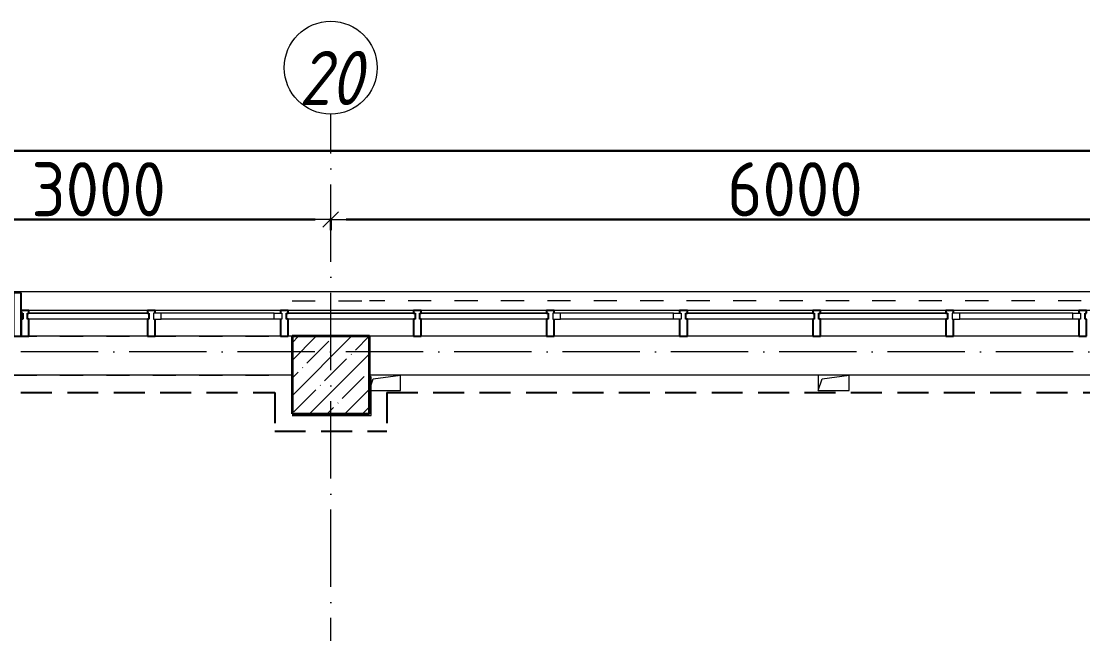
# Model space of a CAD drawing. Header units: millimetres. Extents: x -213536 to 1564669, y -45299 to 942238.
# Drawn here: x -181217 to -174357, y 193306 to 197262 of the extents above; entities that cross this region are included whole.
import ezdxf

# ---------------------------------------------------------------- set-up
doc = ezdxf.new("R2010")
doc.units = ezdxf.units.MM
for name, pattern in [('50_200_ШТРИХ_1Т_ш5_п1_п1_', [700, 500, -100, 0, -100]), ('Штрих короткий', [300, 150, -150]), ('Штриховая _2 мм - 1 мм_', [300, 200, -100])]:
    doc.linetypes.add(name, pattern=pattern)
for name, color, linetype, lineweight in [('0-1', 7, 'Continuous', 5), ('0-2', 7, 'Continuous', 9), ('Импосты витража', 7, 'Continuous', 9), ('Импосты витража-1', 7, 'Continuous', 25), ('Каркас_Импост', 7, 'Continuous', 13), ('Каркас_Импост-1', 7, 'Continuous', 9), ('Несущие колонны', 7, 'Continuous', 9), ('Несущие колонны-1', 7, 'Continuous', 35), ('Обобщенные модели', 7, 'Continuous', 9), ('Окна', 7, 'Continuous', 9), ('Оси', 7, 'Continuous', 9), ('Оси-1', 7, 'Continuous', 20), ('Оси-2', 7, '50_200_ШТРИХ_1Т_ш5_п1_п1_', 9), ('Остекление-1', 7, 'Continuous', 9), ('Перемычка-1', 7, 'Штрих короткий', 9), ('Размеры', 7, 'Continuous', 15), ('Стены', 7, 'Continuous', 9), ('Стены-1', 7, 'Continuous', 13)]:
    doc.layers.add(name, color=color, linetype=linetype, lineweight=lineweight)
doc.layers.add('СТ-1_1', color=7, linetype='Штриховая _2 мм - 1 мм_', lineweight=90, true_color=0x888888)
doc.layers.get('0-2').off()
doc.styles.add('ISOCPEUR_I_1', font='isocpeui.ttf', dxfattribs={"width": 0.85, "height": 2.5})
doc.styles.add('СПДС', font='isocpeur.ttf', dxfattribs={"width": 0.9})
doc.dimstyles.new('Размера А3', dxfattribs={"dimtxt": 200, "dimasz": 100, "dimexe": 70, "dimexo": 100, "dimgap": 20, "dimtad": 1, "dimdec": 0, "dimrnd": 10, "dimzin": 0, "dimdsep": 46, "dimtxsty": 'СПДС', "dimblk": 'ARROWHEAD_6', "dimcen": 1, "dimclrd": 256, "dimclre": 256, "dimclrt": 256, "dimazin": 0, "dimtfac": 1, "dimtdec": 0, "dimtmove": 2, "dimatfit": 3, "dimfxl": 1, "dimtolj": 1, "dimtzin": 0, "dimarcsym": 0})

# ---------------------------------------------------------------- blocks, each defined once
blk = doc.blocks.new('PNS_Панель прямоугольная2 - Нр_Стекло - 40мм-26243285-АИ2_02_План отделки стен 2-го этажа _Часть 2_')
at = {"layer": 'Каркас_Импост'}
for p, q in [((-415, 0), (-415, 40)), ((-415, 40), (-365, 40)), ((-365, 40), (-365, 0)), ((415, 40), (365, 40)), ((365, 40), (365, 0)), ((415, 0), (415, 40)), ((-365, 0), (-415, 0)), ((365, 0), (415, 0))]:
    blk.add_line(p, q, dxfattribs=at)
at = {"layer": 'Каркас_Импост-1'}
for p, q in [((-365, 40), (365, 40)), ((-365, 0), (365, 0))]:
    blk.add_line(p, q, dxfattribs=at)
blk = doc.blocks.new('PNS_Панель прямоугольная1 - Нр_Стекло - 40мм-25374207-АИ2_02_План отделки стен 2-го этажа _Часть 2_')
at = {"layer": 'Остекление-1'}
for p, q in [((-405, 40), (405, 40)), ((-415, 0), (415, 0)), ((405, 0), (-405, 0))]:
    blk.add_line(p, q, dxfattribs=at)
blk = doc.blocks.new('PNS_Панель прямоугольная1 - Нр_Стекло - 40мм-25374206-АИ2_02_План отделки стен 2-го этажа _Часть 2_')
at = {"layer": 'Остекление-1'}
for p, q in [((-382.5, 40), (382.5, 40)), ((-392.5, 0), (392.5, 0)), ((382.5, 0), (-382.5, 0))]:
    blk.add_line(p, q, dxfattribs=at)
blk = doc.blocks.new('Прямоугольный импост - Импост структурный с накладкой - 150мм-25669421-АИ2_02_План отделки стен 2-го этажа _Часть 2_')
at = {"layer": 'Импосты витража'}
for p, q in [((75665, -100), (76475, -100)), ((75665, -267), (76475, -267))]:
    blk.add_line(p, q, dxfattribs=at)
blk = doc.blocks.new('Прямоугольный импост - Импост структурный с накладкой - 150мм-V164-АИ2_02_План отделки стен 2-го этажа _Часть 2_')
at = {"layer": 'Импосты витража'}
for p, q in [((31935, 11467), (31125, 11467)), ((31150, 11300), (31125, 11300)), ((31935, 11300), (31650, 11300))]:
    blk.add_line(p, q, dxfattribs=at)
blk = doc.blocks.new('Прямоугольный импост - Импост структурный с накладкой - 150мм-25669420-АИ2_02_План отделки стен 2-го этажа _Часть 2_')
at = {"layer": 'Импосты витража'}
for p, q in [((74850, -100), (75615, -100)), ((74850, -267), (75615, -267))]:
    blk.add_line(p, q, dxfattribs=at)
blk = doc.blocks.new('Прямоугольный импост - Импост структурный с накладкой - 150мм-25647633-АИ2_02_План отделки стен 2-го этажа _Часть 2_')
at = {"layer": 'Импосты витража-1'}
for p, q in [((-25, 0), (-25, 17)), ((-25, 17), (25, 17)), ((-15, 0), (-25, 0)), ((-15, -40), (-15, 0)), ((25, 17), (25, 0)), ((-25, -150), (-25, -40)), ((-25, -40), (-15, -40)), ((25, -40), (25, -150)), ((25, -150), (-25, -150))]:
    blk.add_line(p, q, dxfattribs=at)
blk = doc.blocks.new('Прямоугольный импост - Импост структурный с накладкой - 150мм-V150-АИ2_02_План отделки стен 2-го этажа _Часть 2_')
at = {"layer": 'Импосты витража-1'}
for p, q in [((-25, 0), (-25, 17)), ((-25, 17), (25, 17)), ((25, 0), (15, 0)), ((15, 0), (15, -40)), ((25, 17), (25, 0)), ((-25, -150), (-25, -40)), ((15, -40), (25, -40)), ((25, -40), (25, -150)), ((25, -150), (-25, -150))]:
    blk.add_line(p, q, dxfattribs=at)
blk = doc.blocks.new('Прямоугольный импост - Импост структурный с накладкой - 150мм-25647644-АИ2_02_План отделки стен 2-го этажа _Часть 2_')
at = {"layer": 'Импосты витража-1'}
for p, q in [((-25, 0), (-25, 17)), ((-25, 17), (25, 17)), ((-15, 0), (-25, 0)), ((-15, -40), (-15, 0)), ((25, 0), (15, 0)), ((15, 0), (15, -40)), ((25, 17), (25, 0)), ((-25, -150), (-25, -40)), ((-25, -40), (-15, -40)), ((15, -40), (25, -40)), ((25, -40), (25, -150)), ((25, -150), (-25, -150))]:
    blk.add_line(p, q, dxfattribs=at)
blk = doc.blocks.new('Прямоугольный импост - Откос НВФ_50х280 мм-25985587-АИ2_02_План отделки стен 2-го этажа _Часть 2_')
at = {"layer": 'Импосты витража-1'}
for p, q in [((-50, 130), (0, 130)), ((-50, -150), (-50, 130)), ((0, 130), (0, -144)), ((0, -150), (-50, -150))]:
    blk.add_line(p, q, dxfattribs=at)
blk = doc.blocks.new('Проем_Дверь_Прямоугольный - 1800х2700h_оконные проемы-25805030-АИ2_02_План отделки стен 2-го этажа _Часть 2_')
at = {"layer": 'Перемычка-1'}
for p, q in [((900, 125), (-900, 125)), ((900, -125), (-900, -125))]:
    blk.add_line(p, q, dxfattribs=at)
blk = doc.blocks.new('Проем_Дверь_Прямоугольный - 500х2700h_оконные проемы-30605588-АИ2_02_План отделки стен 2-го этажа _Часть 2_')
at = {"layer": 'Перемычка-1'}
for p, q in [((250, 115), (-250, 115)), ((250, -115), (-250, -115))]:
    blk.add_line(p, q, dxfattribs=at)
blk = doc.blocks.new('Проем_Дверь_Прямоугольный - 5500х2700h_оконные проемы-30617494-АИ2_02_План отделки стен 2-го этажа _Часть 2_')
at = {"layer": 'Перемычка-1'}
for p, q in [((2750, 115), (-2750, 115)), ((2750, -115), (-2750, -115))]:
    blk.add_line(p, q, dxfattribs=at)
blk = doc.blocks.new('AR_Отверстие прямоугольное _в плите_ - AR_Отверстие прямоугольное _в плите_-V213-АИ2_02_План отделки стен 2-го этажа _Часть 2_')
at = {"layer": 'Обобщенные модели'}
for p, q in [((-88, -14), (-75, 25)), ((-75, 25), (100, 50)), ((100, -50), (100, 50)), ((-88, -50), (100, -50))]:
    blk.add_line(p, q, dxfattribs=at)
blk = doc.blocks.new('AR_Отверстие прямоугольное _в плите_ - AR_Отверстие прямоугольное _в плите_-V216-АИ2_02_План отделки стен 2-го этажа _Часть 2_')
at = {"layer": 'Обобщенные модели'}
for p, q in [((-100, 50), (-100, -50)), ((-100, -50), (-75, 25)), ((-75, 25), (100, 50)), ((100, -50), (100, 50)), ((-100, -50), (100, -50))]:
    blk.add_line(p, q, dxfattribs=at)
blk = doc.blocks.new('Отлив_СКБ - Отлив витража_120_НВФ-31885513-АИ2_02_План отделки стен 2-го этажа _Часть 2_')
at = {"layer": 'Окна'}
for p, q in [((7800, 120), (0, 120)), ((50, 2), (7750, 2))]:
    blk.add_line(p, q, dxfattribs=at)
blk = doc.blocks.new('0125-Р-ОО-Ш2-АР-о_23_10_2024_rvt-1-АИ2_02_План отделки стен 2-го этажа _Часть 2_')
at = {"layer": 'Несущие колонны'}
h = blk.add_hatch(dxfattribs=at)
h.set_pattern_fill('FP_1', color=256, style=0, pattern_type=2)
h.set_pattern_definition([(45, (0, 0), (-114.04925, 114.04925), []), (45, (114.05, 0), (-114.04925, 114.04925), [201.612, -40.322, 3.353, -36.97])])
h.paths.add_polyline_path([(31150, 10800), (31650, 10800), (31650, 11300), (31150, 11300)], flags=0)
at = {"layer": 'Несущие колонны-1'}
for p, q in [((31650, 11300), (31150, 11300)), ((31150, 11300), (31150, 10800)), ((31650, 10800), (31650, 11300)), ((31150, 10800), (31650, 10800))]:
    blk.add_line(p, q, dxfattribs=at)
at = {"layer": 'Стены'}
for p, q in [((31150, 11050), (29350, 11050)), ((37150, 11050), (31650, 11050))]:
    blk.add_line(p, q, dxfattribs=at)
at = {"layer": '0-2'}
for name, p in [('Отлив_СКБ - Отлив витража_120_НВФ-31885513-АИ2_02_План отделки стен 2-го этажа _Часть 2_', (29350, 11467)), ('Проем_Дверь_Прямоугольный - 5500х2700h_оконные проемы-30617494-АИ2_02_План отделки стен 2-го этажа _Часть 2_', (34400, 11415)), ('Прямоугольный импост - Импост структурный с накладкой - 150мм-V164-АИ2_02_План отделки стен 2-го этажа _Часть 2_', (0, 0)), ('AR_Отверстие прямоугольное _в плите_ - AR_Отверстие прямоугольное _в плите_-V213-АИ2_02_План отделки стен 2-го этажа _Часть 2_', (31750, 11000)), ('AR_Отверстие прямоугольное _в плите_ - AR_Отверстие прямоугольное _в плите_-V216-АИ2_02_План отделки стен 2-го этажа _Часть 2_', (34650, 11000))]:
    blk.add_blockref(name, p, dxfattribs=at)
at = {"layer": '0-2', "extrusion": (0, 0, -1)}
for name, p in [('Прямоугольный импост - Откос НВФ_50х280 мм-25985587-АИ2_02_План отделки стен 2-го этажа _Часть 2_', (-29350, 11450)), ('Прямоугольный импост - Импост структурный с накладкой - 150мм-25647644-АИ2_02_План отделки стен 2-го этажа _Часть 2_', (-29425, 11450)), ('Прямоугольный импост - Импост структурный с накладкой - 150мм-V150-АИ2_02_План отделки стен 2-го этажа _Часть 2_', (-30240, 11450)), ('Прямоугольный импост - Импост структурный с накладкой - 150мм-25647633-АИ2_02_План отделки стен 2-го этажа _Часть 2_', (-31100, 11450)), ('Прямоугольный импост - Импост структурный с накладкой - 150мм-25647644-АИ2_02_План отделки стен 2-го этажа _Часть 2_', (-31960, 11450)), ('Прямоугольный импост - Импост структурный с накладкой - 150мм-V150-АИ2_02_План отделки стен 2-го этажа _Часть 2_', (-32820, 11450)), ('Прямоугольный импост - Импост структурный с накладкой - 150мм-25647633-АИ2_02_План отделки стен 2-го этажа _Часть 2_', (-33680, 11450)), ('Прямоугольный импост - Импост структурный с накладкой - 150мм-25647644-АИ2_02_План отделки стен 2-го этажа _Часть 2_', (-34540, 11450)), ('Прямоугольный импост - Импост структурный с накладкой - 150мм-V150-АИ2_02_План отделки стен 2-го этажа _Часть 2_', (-35400, 11450)), ('Прямоугольный импост - Импост структурный с накладкой - 150мм-25647633-АИ2_02_План отделки стен 2-го этажа _Часть 2_', (-36260, 11450))]:
    blk.add_blockref(name, p, dxfattribs=at)
at = {"layer": '0-2', "rotation": 180}
for name, p in [('Проем_Дверь_Прямоугольный - 500х2700h_оконные проемы-30605588-АИ2_02_План отделки стен 2-го этажа _Часть 2_', (31400, 11415)), ('Прямоугольный импост - Импост структурный с накладкой - 150мм-25669420-АИ2_02_План отделки стен 2-го этажа _Часть 2_', (105065, 11200)), ('Прямоугольный импост - Импост структурный с накладкой - 150мм-25669421-АИ2_02_План отделки стен 2-го этажа _Часть 2_', (106740, 11200)), ('Прямоугольный импост - Импост структурный с накладкой - 150мм-25669421-АИ2_02_План отделки стен 2-го этажа _Часть 2_', (108460, 11200)), ('Прямоугольный импост - Импост структурный с накладкой - 150мм-25669421-АИ2_02_План отделки стен 2-го этажа _Часть 2_', (109320, 11200)), ('Прямоугольный импост - Импост структурный с накладкой - 150мм-25669421-АИ2_02_План отделки стен 2-го этажа _Часть 2_', (110180, 11200)), ('Прямоугольный импост - Импост структурный с накладкой - 150мм-25669421-АИ2_02_План отделки стен 2-го этажа _Часть 2_', (111040, 11200)), ('Прямоугольный импост - Импост структурный с накладкой - 150мм-25669421-АИ2_02_План отделки стен 2-го этажа _Часть 2_', (111900, 11200)), ('PNS_Панель прямоугольная1 - Нр_Стекло - 40мм-25374206-АИ2_02_План отделки стен 2-го этажа _Часть 2_', (29832.5, 11450)), ('PNS_Панель прямоугольная2 - Нр_Стекло - 40мм-26243285-АИ2_02_План отделки стен 2-го этажа _Часть 2_', (30670, 11450)), ('PNS_Панель прямоугольная1 - Нр_Стекло - 40мм-25374207-АИ2_02_План отделки стен 2-го этажа _Часть 2_', (31530, 11450)), ('PNS_Панель прямоугольная1 - Нр_Стекло - 40мм-25374207-АИ2_02_План отделки стен 2-го этажа _Часть 2_', (32390, 11450)), ('PNS_Панель прямоугольная2 - Нр_Стекло - 40мм-26243285-АИ2_02_План отделки стен 2-го этажа _Часть 2_', (33250, 11450)), ('PNS_Панель прямоугольная1 - Нр_Стекло - 40мм-25374207-АИ2_02_План отделки стен 2-го этажа _Часть 2_', (34110, 11450)), ('PNS_Панель прямоугольная1 - Нр_Стекло - 40мм-25374207-АИ2_02_План отделки стен 2-го этажа _Часть 2_', (34970, 11450)), ('PNS_Панель прямоугольная2 - Нр_Стекло - 40мм-26243285-АИ2_02_План отделки стен 2-го этажа _Часть 2_', (35830, 11450)), ('Проем_Дверь_Прямоугольный - 1800х2700h_оконные проемы-25805030-АИ2_02_План отделки стен 2-го этажа _Часть 2_', (30250, 11175))]:
    blk.add_blockref(name, p, dxfattribs=at)
blk = doc.blocks.new('Ось сетки - Круг_Ø6_00__ISO-2_5_0_9K_-16731441-АИ2_02_План отделки стен 2-го этажа _Часть 2_')
at = {"layer": 'Оси-1'}
blk.add_circle((0, 0), 3, dxfattribs=at)
blk = doc.blocks.new('ARROWHEAD_6')
at = {"color": 0, "linetype": 'Continuous'}
for p, q in [((0, 0), (-1, 0)), ((-0.5, -0.5), (0.5, 0.5))]:
    blk.add_line(p, q, dxfattribs=at)
blk = doc.blocks.new('*D3073')
at = {"layer": 'Defpoints', "color": 0, "transparency": 16777216}
for p in [(234645.6, 224975.8), (237645.6, 224975.8), (237645.6, 224869.7)]:
    blk.add_point(p, dxfattribs=at)
at = {"layer": 'Размеры', "lineweight": -2, "transparency": 16777216}
for p, q in [((234645.6, 224875.8), (234645.6, 224799.7)), ((237645.6, 224875.8), (237645.6, 224799.7)), ((234745.6, 224869.7), (237545.6, 224869.7))]:
    blk.add_line(p, q, dxfattribs=at)
at = {"layer": 'Размеры', "lineweight": -2, "transparency": 16777216, "xscale": 100, "yscale": 100, "zscale": 100, "rotation": 180}
blk.add_blockref('ARROWHEAD_6', (234645.6, 224869.7), dxfattribs=at)
at = {"layer": 'Размеры', "lineweight": -2, "transparency": 16777216, "xscale": 100, "yscale": 100, "zscale": 100}
blk.add_blockref('ARROWHEAD_6', (237645.6, 224869.7), dxfattribs=at)
at = {"layer": 'Размеры', "lineweight": 25, "transparency": 16777216, "insert": (236145.6, 225064.7), "char_height": 350, "width": 2.488, "attachment_point": 5, "style": 'СПДС'}
blk.add_mtext('\\A1;3000', dxfattribs=at)
blk = doc.blocks.new('*D3074')
at = {"layer": 'Defpoints', "color": 0, "transparency": 16777216}
for p in [(237645.6, 224975.8), (243645.6, 224975.8), (243645.6, 224869.7)]:
    blk.add_point(p, dxfattribs=at)
at = {"layer": 'Размеры', "lineweight": -2, "transparency": 16777216}
for p, q in [((237645.6, 224875.8), (237645.6, 224799.7)), ((243645.6, 224875.8), (243645.6, 224799.7)), ((237745.6, 224869.7), (243545.6, 224869.7))]:
    blk.add_line(p, q, dxfattribs=at)
at = {"layer": 'Размеры', "lineweight": -2, "transparency": 16777216, "xscale": 100, "yscale": 100, "zscale": 100, "rotation": 180}
blk.add_blockref('ARROWHEAD_6', (237645.6, 224869.7), dxfattribs=at)
at = {"layer": 'Размеры', "lineweight": -2, "transparency": 16777216, "xscale": 100, "yscale": 100, "zscale": 100}
blk.add_blockref('ARROWHEAD_6', (243645.6, 224869.7), dxfattribs=at)
at = {"layer": 'Размеры', "lineweight": 25, "transparency": 16777216, "insert": (240645.6, 225064.7), "char_height": 350, "width": 2.488, "attachment_point": 5, "style": 'СПДС'}
blk.add_mtext('\\A1;6000', dxfattribs=at)
blk = doc.blocks.new('*D3086')
at = {"layer": 'Defpoints', "color": 0, "transparency": 16777216}
for p in [(234645.6, 225419.6), (280745.6, 225313.5), (280745.6, 224279.9)]:
    blk.add_point(p, dxfattribs=at)
at = {"layer": 'Размеры', "lineweight": -2, "transparency": 16777216}
for p, q in [((280745.6, 224379.9), (280745.6, 225383.5)), ((234645.6, 225319.6), (234645.6, 225243.5)), ((234745.6, 225313.5), (280645.6, 225313.5))]:
    blk.add_line(p, q, dxfattribs=at)
at = {"layer": 'Размеры', "lineweight": -2, "transparency": 16777216, "xscale": 100, "yscale": 100, "zscale": 100, "rotation": 180}
blk.add_blockref('ARROWHEAD_6', (234645.6, 225313.5), dxfattribs=at)
at = {"layer": 'Размеры', "lineweight": -2, "transparency": 16777216, "xscale": 100, "yscale": 100, "zscale": 100}
blk.add_blockref('ARROWHEAD_6', (280745.6, 225313.5), dxfattribs=at)
at = {"layer": 'Размеры', "lineweight": 25, "transparency": 16777216, "insert": (257695.6, 225508.5), "char_height": 350, "width": 2.997, "attachment_point": 5, "style": 'СПДС'}
blk.add_mtext('\\A1;46100', dxfattribs=at)
blk = doc.blocks.new('Оси1')
at = {"layer": 'Оси-2'}
for p, q in [((237645.6, 210594.5), (237645.6, 225549.9)), ((312453.9, 224015.2), (203926.8, 224015.2))]:
    blk.add_line(p, q, dxfattribs=at)
at = {"layer": 'Оси-1', "xscale": 99.99999999999993, "yscale": 99.99999999999993, "zscale": 99.99999999999993}
blk.add_blockref('Ось сетки - Круг_Ø6_00__ISO-2_5_0_9K_-16731441-АИ2_02_План отделки стен 2-го этажа _Часть 2_', (237645.6, 225849.9), dxfattribs=at)
at = {"layer": 'Оси', "insert": (237440.7, 225958.6), "char_height": 350, "width": 404.05, "attachment_point": 1, "style": 'ISOCPEUR_I_1'}
blk.add_mtext('20', dxfattribs=at)
at = {"layer": 'Размеры', "lineweight": 25}
for base, p1, p2, picture, middle in [((280745.6, 225313.5), (234645.6, 225419.6), (280745.6, 224279.9), '*D3086', (257695.6, 225508.5)), ((237645.6, 224869.7), (234645.6, 224975.8), (237645.6, 224975.8), '*D3073', (236145.6, 225064.7)), ((243645.6, 224869.7), (237645.6, 224975.8), (243645.6, 224975.8), '*D3074', (240645.6, 225064.7))]:
    dim = blk.add_linear_dim(base=base, p1=p1, p2=p2, dimstyle='Размера А3', override={"dimtxt": 350}, dxfattribs=at)
    dim.commit()
    dim.dimension.update_dxf_attribs({"geometry": picture, "text_midpoint": middle})

msp = doc.modelspace()

# ---------------------------------------------------------------- linework, layer by layer
at = {"layer": 'СТ-1_1', "lineweight": 25}
for p, q in [((-181519, 194865.3), (-179579, 194865.3)), ((-179579, 194865.3), (-179579, 194615.3)), ((-178855, 194865.3), (-173579, 194865.3)), ((-178855, 194865.3), (-178855, 194615.3)), ((-179579, 194615.3), (-178855, 194615.3))]:
    msp.add_line(p, q, dxfattribs=at)
at = {"layer": 'Стены-1'}
for p, q in [((-178967, 194965.3), (-178967, 194727.3)), ((-178955, 194965.3), (-178967, 194965.3)), ((-178955, 194715.3), (-178955, 194965.3)), ((-178967, 194727.3), (-179467, 194727.3)), ((-179467, 194715.3), (-178955, 194715.3))]:
    msp.add_line(p, q, dxfattribs=at)

# ---------------------------------------------------------------- block references
at = {"color": 2, "lineweight": 30}
msp.add_blockref('Оси1', (-416862.6, -28888), dxfattribs=at)
at = {"layer": '0-1'}
msp.add_blockref('0125-Р-ОО-Ш2-АР-о_23_10_2024_rvt-1-АИ2_02_План отделки стен 2-го этажа _Часть 2_', (-210617, 183927.3), dxfattribs=at)

doc.saveas('drawing.dxf')
